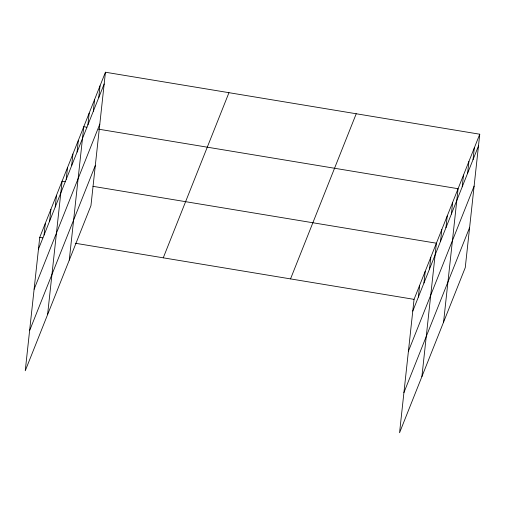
<?xml version="1.0" encoding="UTF-8"?>
<svg xmlns="http://www.w3.org/2000/svg" width="505" height="505" viewBox="0 0 505 505"><rect width="100%" height="100%" fill="white"/><g stroke="black" fill="none" stroke-linecap="round" stroke-linejoin="round"><path stroke-width="0.76" d="M105.444 72.228L39.743 237.369L25.25 370.784L90.951 205.642L105.444 72.228L479.75 134.216L465.256 267.631L399.556 432.772L414.049 299.358L479.75 134.216M44.055 235.071L45.33 223.33M49.635 221.032L50.91 209.291M55.222 206.993L56.497 195.258M47.59 314.64L62.083 181.219L65.17 181.731M66.224 179.332L67.5 167.597M71.647 165.709L72.922 153.974M77.063 152.087L78.338 140.346M69.267 260.138L83.761 126.723L86.847 127.235M87.908 124.836L89.183 113.101M93.324 111.214L94.599 99.472M98.746 97.591L100.022 85.85M418.361 297.06L419.636 285.319M423.947 283.021L425.223 271.28M429.528 268.982L430.803 257.247M421.896 376.623L436.389 243.208L92.964 186.332M440.537 241.321L441.812 229.586M445.953 227.698L447.228 215.957M451.375 214.076L452.65 202.335M443.573 322.127L458.073 188.712L98.431 129.154M462.214 186.825L463.489 175.09M467.636 173.202L468.911 161.461M473.052 159.58L474.328 147.839M38.468 249.104L104.169 83.963M34.106 289.258L99.807 124.116M29.612 330.63L95.312 165.489M163.266 257.821L228.961 92.68M290.533 278.899L356.227 113.758M412.774 311.093L478.475 145.951M408.412 351.246L474.113 186.105M403.918 392.619L469.618 227.477M39.743 237.369L42.83 237.88M75.258 243.246L414.049 299.358"/></g></svg>
